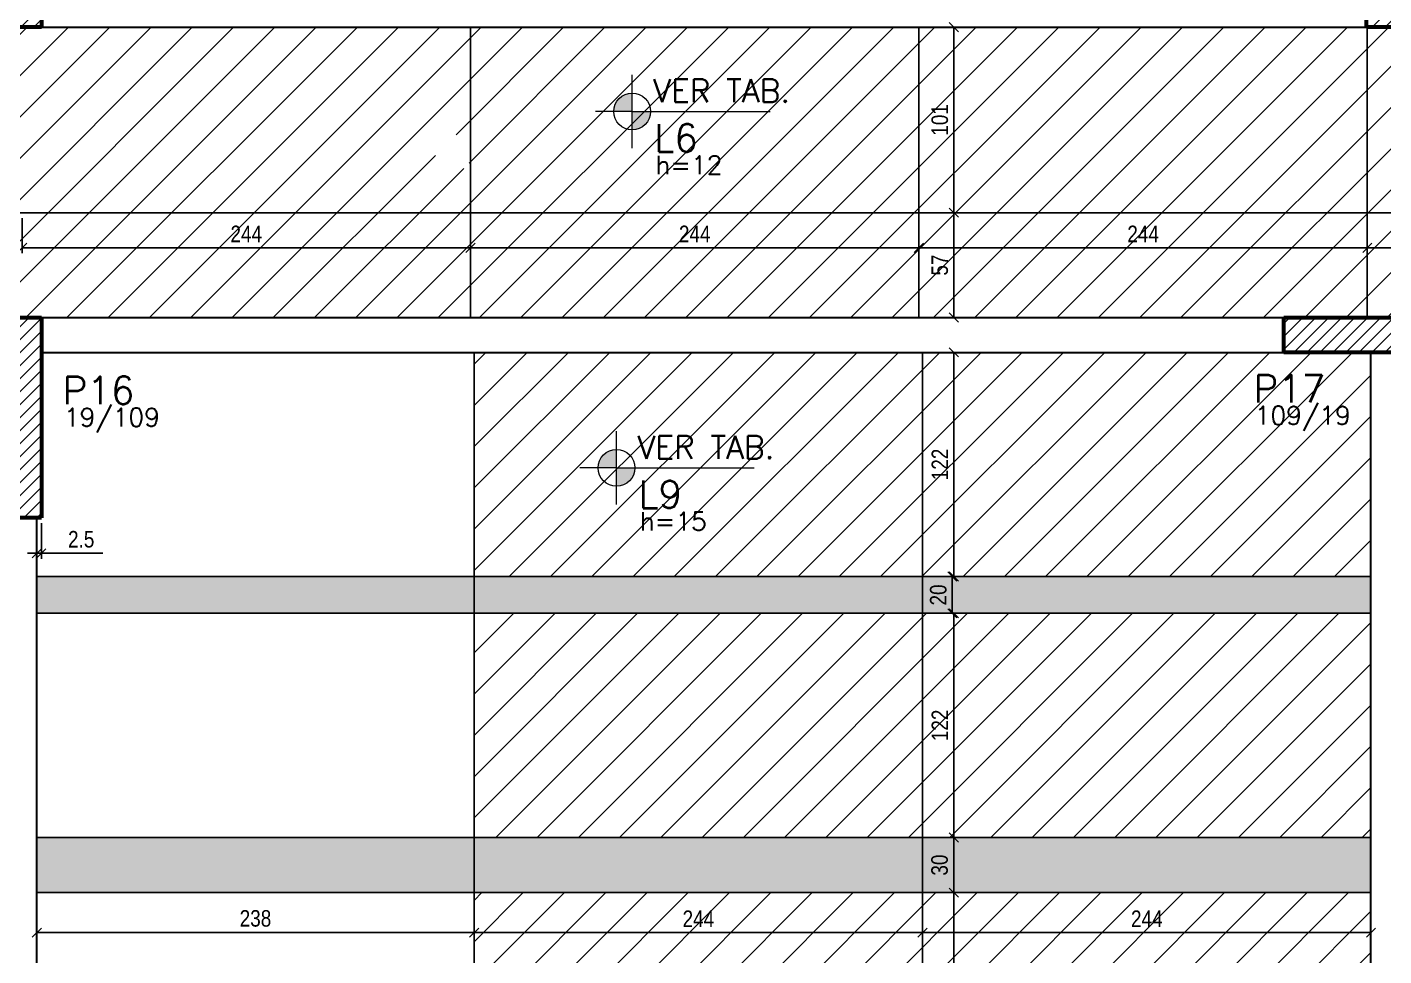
# Model space of a CAD drawing. Extents: x 8513 to 14085, y 7177 to 11211.
# Drawn here: x 10785 to 11524, y 8832 to 9337 of the extents above; entities that cross this region are included whole.
import ezdxf

# ---------------------------------------------------------------- set-up
doc = ezdxf.new("R2010")
doc.units = 0
doc.layers.add('COTA', color=241, linetype='Continuous')
doc.layers.add('Painéis', color=200, linetype='Continuous')
for name, color, linetype, lineweight in [('EST-LAJE-TEXT', 7, 'Continuous', 9), ('EST-PILAR', 7, 'Continuous', 9), ('EST-PILAR-CUT', 7, 'Continuous', 60), ('EST-PILAR-TEXT', 7, 'Continuous', 9), ('EST-VIGA', 7, 'Continuous', 30), ('Hachura', 253, 'Continuous', 9), ('REAPROVEITAMENTO', 7, 'Continuous', 9)]:
    doc.layers.add(name, color=color, linetype=linetype, lineweight=lineweight)
doc.styles.add('COTA TECNICA-50', font='techl___.ttf', dxfattribs={"height": 9})
doc.styles.add('RomanS_IV50', font='romans_IV50.ttf', dxfattribs={"height": 11.25})
doc.styles.add('RomanS_IV50_B', font='', dxfattribs={"height": 18.75})
doc.styles.add('RomanS_IV50_B_1', font='', dxfattribs={"height": 22.5})
doc.styles.get('RomanS_IV50_B').set_extended_font_data('RomanS_IV50', bold=True)
doc.styles.get('RomanS_IV50_B_1').set_extended_font_data('RomanS_IV50', bold=True)
doc.dimstyles.new('PAINEL', dxfattribs={"dimtxt": 9, "dimasz": 5, "dimexe": 3, "dimexo": 3, "dimgap": 3, "dimtad": 1, "dimdec": 1, "dimzin": 12, "dimdsep": 46, "dimtxsty": 'COTA TECNICA-50', "dimblk": 'OBLIQUE', "dimcen": 0, "dimclrd": 4, "dimclre": 4, "dimclrt": 1, "dimadec": 1, "dimazin": 3, "dimtfac": 1, "dimtdec": 1, "dimtmove": 0, "dimatfit": 3, "dimldrblk": 'OBLIQUE', "dimfxl": 1, "dimtolj": 1, "dimtzin": 12, "dimarcsym": 0})
pattern_1 = [(45, (10031.514, 9258.8226), (-3.535534, 3.535534), [])]
pattern_2 = [(45, (-110.975, -32.35), (-11.22532, 11.22532), [])]

# ---------------------------------------------------------------- blocks, each defined once
blk = doc.blocks.new('FA_Floor_TAG_SURVEY_R01 - NIV_TXT3__TIT_H_TXT1__TXT2-2303195-TIPO _3º E 4ºPAV__')
at = {"layer": 'EST-LAJE-TEXT'}
h = blk.add_hatch(color=256, dxfattribs=at)
edge = h.paths.add_edge_path(flags=0)
edge.add_line((-0.28, 0.405), (-0.48, 0.405))
edge.add_arc((-0.28, 0.405), 0.2, 90, 180, ccw=False)
edge.add_line((-0.28, 0.605), (-0.28, 0.405))
h = blk.add_hatch(color=256, dxfattribs=at)
edge = h.paths.add_edge_path(flags=0)
edge.add_line((-0.28, 0.405), (-0.08, 0.405))
edge.add_arc((-0.28, 0.405), 0.2, -90, 0, ccw=False)
edge.add_line((-0.28, 0.205), (-0.28, 0.405))
for p, q in [((-0.28, 0.005), (-0.28, 0.805)), ((-0.28, 0.405), (-0.68, 0.405)), ((-0.28, 0.405), (1.22, 0.405))]:
    blk.add_line(p, q, dxfattribs=at)
blk.add_circle((-0.28, 0.405), 0.2, dxfattribs=at)
blk = doc.blocks.new('_Oblique')
at = {"color": 0, "linetype": 'ByBlock', "lineweight": -2}
blk.add_line((-0.5, -0.5), (0.5, 0.5), dxfattribs=at)
blk = doc.blocks.new('*D329')
at = {"layer": 'COTA', "color": 4, "lineweight": -2, "transparency": 16777216}
for p, q in [((10782.51, 9233.32), (10782.51, 9214.23)), ((11026.51, 9233.32), (11026.51, 9214.23)), ((10782.51, 9217.23), (11026.51, 9217.23))]:
    blk.add_line(p, q, dxfattribs=at)
at = {"layer": 'Defpoints', "color": 0, "transparency": 16777216}
for p in [(10782.51, 9236.32), (11026.51, 9236.32), (11026.51, 9217.23)]:
    blk.add_point(p, dxfattribs=at)
at = {"layer": 'COTA', "color": 4, "lineweight": -2, "transparency": 16777216, "xscale": 5, "yscale": 5, "zscale": 5, "rotation": 180}
blk.add_blockref('_Oblique', (10782.51, 9217.23), dxfattribs=at)
at = {"layer": 'COTA', "color": 4, "lineweight": -2, "transparency": 16777216, "xscale": 5, "yscale": 5, "zscale": 5}
blk.add_blockref('_Oblique', (11026.51, 9217.23), dxfattribs=at)
at = {"layer": 'COTA', "color": 1, "transparency": 16777216, "insert": (10904.51, 9224.8), "char_height": 9, "attachment_point": 5, "style": 'COTA TECNICA-50'}
blk.add_mtext('\\A1;244', dxfattribs=at)
blk = doc.blocks.new('*D330')
at = {"layer": 'COTA', "color": 4, "lineweight": -2, "transparency": 16777216}
for p, q in [((11026.51, 9233.32), (11026.51, 9214.23)), ((11270.51, 9233.32), (11270.51, 9214.23)), ((11026.51, 9217.23), (11270.51, 9217.23))]:
    blk.add_line(p, q, dxfattribs=at)
at = {"layer": 'Defpoints', "color": 0, "transparency": 16777216}
for p in [(11026.51, 9236.32), (11270.51, 9236.32), (11270.51, 9217.23)]:
    blk.add_point(p, dxfattribs=at)
at = {"layer": 'COTA', "color": 4, "lineweight": -2, "transparency": 16777216, "xscale": 5, "yscale": 5, "zscale": 5, "rotation": 180}
blk.add_blockref('_Oblique', (11026.51, 9217.23), dxfattribs=at)
at = {"layer": 'COTA', "color": 4, "lineweight": -2, "transparency": 16777216, "xscale": 5, "yscale": 5, "zscale": 5}
blk.add_blockref('_Oblique', (11270.51, 9217.23), dxfattribs=at)
at = {"layer": 'COTA', "color": 1, "transparency": 16777216, "insert": (11148.51, 9224.8), "char_height": 9, "attachment_point": 5, "style": 'COTA TECNICA-50'}
blk.add_mtext('\\A1;244', dxfattribs=at)
blk = doc.blocks.new('*D331')
at = {"layer": 'COTA', "color": 4, "lineweight": -2, "transparency": 16777216}
for p, q in [((11270.51, 9233.32), (11270.51, 9214.23)), ((11514.51, 9233.32), (11514.51, 9214.23)), ((11270.51, 9217.23), (11514.51, 9217.23))]:
    blk.add_line(p, q, dxfattribs=at)
at = {"layer": 'Defpoints', "color": 0, "transparency": 16777216}
for p in [(11270.51, 9236.32), (11514.51, 9236.32), (11514.51, 9217.23)]:
    blk.add_point(p, dxfattribs=at)
at = {"layer": 'COTA', "color": 4, "lineweight": -2, "transparency": 16777216, "xscale": 5, "yscale": 5, "zscale": 5, "rotation": 180}
blk.add_blockref('_Oblique', (11270.51, 9217.23), dxfattribs=at)
at = {"layer": 'COTA', "color": 4, "lineweight": -2, "transparency": 16777216, "xscale": 5, "yscale": 5, "zscale": 5}
blk.add_blockref('_Oblique', (11514.51, 9217.23), dxfattribs=at)
at = {"layer": 'COTA', "color": 1, "transparency": 16777216, "insert": (11392.51, 9224.8), "char_height": 9, "attachment_point": 5, "style": 'COTA TECNICA-50'}
blk.add_mtext('\\A1;244', dxfattribs=at)
blk = doc.blocks.new('*D332')
at = {"layer": 'COTA', "color": 4, "lineweight": -2, "transparency": 16777216}
for p, q in [((11514.51, 9233.32), (11514.51, 9214.23)), ((11758.51, 9233.32), (11758.51, 9214.23)), ((11514.51, 9217.23), (11758.51, 9217.23))]:
    blk.add_line(p, q, dxfattribs=at)
at = {"layer": 'Defpoints', "color": 0, "transparency": 16777216}
for p in [(11514.51, 9236.32), (11758.51, 9236.32), (11758.51, 9217.23)]:
    blk.add_point(p, dxfattribs=at)
at = {"layer": 'COTA', "color": 4, "lineweight": -2, "transparency": 16777216, "xscale": 5, "yscale": 5, "zscale": 5, "rotation": 180}
blk.add_blockref('_Oblique', (11514.51, 9217.23), dxfattribs=at)
at = {"layer": 'COTA', "color": 4, "lineweight": -2, "transparency": 16777216, "xscale": 5, "yscale": 5, "zscale": 5}
blk.add_blockref('_Oblique', (11758.51, 9217.23), dxfattribs=at)
at = {"layer": 'COTA', "color": 1, "transparency": 16777216, "insert": (11636.51, 9224.8), "char_height": 9, "attachment_point": 5, "style": 'COTA TECNICA-50'}
blk.add_mtext('\\A1;244', dxfattribs=at)
blk = doc.blocks.new('*D336')
at = {"layer": 'COTA', "color": 4, "lineweight": -2, "transparency": 16777216}
for p, q in [((10790.51, 9067.32), (10790.51, 9047.97)), ((10793.01, 9067.32), (10793.01, 9047.97)), ((10790.51, 9050.97), (10785.51, 9050.97)), ((10790.51, 9050.97), (10793.01, 9050.97)), ((10793.01, 9050.97), (10826.37, 9050.97))]:
    blk.add_line(p, q, dxfattribs=at)
at = {"layer": 'Defpoints', "color": 0, "transparency": 16777216}
for p in [(10790.51, 9070.32), (10793.01, 9070.32), (10793.01, 9050.97)]:
    blk.add_point(p, dxfattribs=at)
at = {"layer": 'COTA', "color": 4, "lineweight": -2, "transparency": 16777216, "xscale": 5, "yscale": 5, "zscale": 5}
blk.add_blockref('_Oblique', (10790.51, 9050.97), dxfattribs=at)
at = {"layer": 'COTA', "color": 4, "lineweight": -2, "transparency": 16777216, "xscale": 5, "yscale": 5, "zscale": 5, "rotation": 180}
blk.add_blockref('_Oblique', (10793.01, 9050.97), dxfattribs=at)
at = {"layer": 'COTA', "color": 1, "transparency": 16777216, "insert": (10814.69, 9058.57), "char_height": 9, "attachment_point": 5, "style": 'COTA TECNICA-50'}
blk.add_mtext('\\A1;2.5', dxfattribs=at)
blk = doc.blocks.new('*D361')
at = {"layer": 'COTA', "color": 4, "lineweight": -2, "transparency": 16777216}
for p, q in [((11275.51, 9160.32), (11292.48, 9160.32)), ((11289.48, 9160.32), (11289.48, 9038.32)), ((11275.51, 9038.32), (11292.48, 9038.32))]:
    blk.add_line(p, q, dxfattribs=at)
at = {"layer": 'Defpoints', "color": 0, "transparency": 16777216}
for p in [(11272.51, 9160.32), (11272.51, 9038.32), (11289.48, 9038.32)]:
    blk.add_point(p, dxfattribs=at)
at = {"layer": 'COTA', "color": 4, "lineweight": -2, "transparency": 16777216, "xscale": 5, "yscale": 5, "zscale": 5}
for p, rotation in [((11289.48, 9160.32), 90), ((11289.48, 9038.32), 270)]:
    blk.add_blockref('_Oblique', p, dxfattribs=dict(at, rotation=rotation))
at = {"layer": 'COTA', "color": 1, "transparency": 16777216, "insert": (11281.93, 9099.32), "char_height": 9, "attachment_point": 5, "rotation": 90, "style": 'COTA TECNICA-50'}
blk.add_mtext('\\A1;122', dxfattribs=at)
blk = doc.blocks.new('*D362')
at = {"layer": 'COTA', "color": 4, "lineweight": -2, "transparency": 16777216}
for p, q in [((11275.51, 9018.32), (11292.48, 9018.32)), ((11289.48, 9018.32), (11289.48, 8896.32)), ((11275.51, 8896.32), (11292.48, 8896.32))]:
    blk.add_line(p, q, dxfattribs=at)
at = {"layer": 'Defpoints', "color": 0, "transparency": 16777216}
for p in [(11272.51, 9018.32), (11272.51, 8896.32), (11289.48, 8896.32)]:
    blk.add_point(p, dxfattribs=at)
at = {"layer": 'COTA', "color": 4, "lineweight": -2, "transparency": 16777216, "xscale": 5, "yscale": 5, "zscale": 5}
for p, rotation in [((11289.48, 9018.32), 90), ((11289.48, 8896.32), 270)]:
    blk.add_blockref('_Oblique', p, dxfattribs=dict(at, rotation=rotation))
at = {"layer": 'COTA', "color": 1, "transparency": 16777216, "insert": (11281.93, 8957.32), "char_height": 9, "attachment_point": 5, "rotation": 90, "style": 'COTA TECNICA-50'}
blk.add_mtext('\\A1;122', dxfattribs=at)
blk = doc.blocks.new('*D363')
at = {"layer": 'COTA', "color": 4, "lineweight": -2, "transparency": 16777216}
for p, q in [((11275.51, 8896.32), (11292.48, 8896.32)), ((11289.48, 8896.32), (11289.48, 8866.32)), ((11275.51, 8866.32), (11292.48, 8866.32))]:
    blk.add_line(p, q, dxfattribs=at)
at = {"layer": 'Defpoints', "color": 0, "transparency": 16777216}
for p in [(11272.51, 8896.32), (11272.51, 8866.32), (11289.48, 8866.32)]:
    blk.add_point(p, dxfattribs=at)
at = {"layer": 'COTA', "color": 4, "lineweight": -2, "transparency": 16777216, "xscale": 5, "yscale": 5, "zscale": 5}
for p, rotation in [((11289.48, 8896.32), 90), ((11289.48, 8866.32), 270)]:
    blk.add_blockref('_Oblique', p, dxfattribs=dict(at, rotation=rotation))
at = {"layer": 'COTA', "color": 1, "transparency": 16777216, "insert": (11281.79, 8881.32), "char_height": 9, "attachment_point": 5, "rotation": 90, "style": 'COTA TECNICA-50'}
blk.add_mtext('\\A1;30', dxfattribs=at)
blk = doc.blocks.new('*D364')
at = {"layer": 'COTA', "color": 4, "lineweight": -2, "transparency": 16777216}
for p, q in [((11275.51, 8866.32), (11292.48, 8866.32)), ((11289.48, 8866.32), (11289.48, 8744.32)), ((11277.48, 8744.32), (11292.48, 8744.32))]:
    blk.add_line(p, q, dxfattribs=at)
at = {"layer": 'Defpoints', "color": 0, "transparency": 16777216}
for p in [(11272.51, 8866.32), (11274.48, 8744.32), (11289.48, 8744.32)]:
    blk.add_point(p, dxfattribs=at)
at = {"layer": 'COTA', "color": 4, "lineweight": -2, "transparency": 16777216, "xscale": 5, "yscale": 5, "zscale": 5}
for p, rotation in [((11289.48, 8866.32), 90), ((11289.48, 8744.32), 270)]:
    blk.add_blockref('_Oblique', p, dxfattribs=dict(at, rotation=rotation))
at = {"layer": 'COTA', "color": 1, "transparency": 16777216, "insert": (11281.93, 8805.32), "char_height": 9, "attachment_point": 5, "rotation": 90, "style": 'COTA TECNICA-50'}
blk.add_mtext('\\A1;122', dxfattribs=at)
blk = doc.blocks.new('*D365')
at = {"layer": 'COTA', "color": 4, "lineweight": -2, "transparency": 16777216}
for p, q in [((11275.51, 9160.32), (11292.48, 9160.32)), ((11289.48, 9160.32), (11289.48, 9038.32)), ((11275.51, 9038.32), (11292.48, 9038.32))]:
    blk.add_line(p, q, dxfattribs=at)
at = {"layer": 'Defpoints', "color": 0, "transparency": 16777216}
for p in [(11272.51, 9160.32), (11272.51, 9038.32), (11289.48, 9038.32)]:
    blk.add_point(p, dxfattribs=at)
at = {"layer": 'COTA', "color": 4, "lineweight": -2, "transparency": 16777216, "xscale": 5, "yscale": 5, "zscale": 5}
for p, rotation in [((11289.48, 9160.32), 90), ((11289.48, 9038.32), 270)]:
    blk.add_blockref('_Oblique', p, dxfattribs=dict(at, rotation=rotation))
at = {"layer": 'COTA', "color": 1, "transparency": 16777216, "insert": (11281.93, 9099.32), "char_height": 9, "attachment_point": 5, "rotation": 90, "style": 'COTA TECNICA-50'}
blk.add_mtext('\\A1;122', dxfattribs=at)
blk = doc.blocks.new('*D366')
at = {"layer": 'COTA', "color": 4, "lineweight": -2, "transparency": 16777216}
for p, q in [((11283.2, 9038.32), (11291.67, 9038.32)), ((11288.67, 9038.32), (11288.67, 9018.32)), ((11275.51, 9018.32), (11291.67, 9018.32))]:
    blk.add_line(p, q, dxfattribs=at)
at = {"layer": 'Defpoints', "color": 0, "transparency": 16777216}
for p in [(11280.2, 9038.32), (11272.51, 9018.32), (11288.67, 9018.32)]:
    blk.add_point(p, dxfattribs=at)
at = {"layer": 'COTA', "color": 4, "lineweight": -2, "transparency": 16777216, "xscale": 5, "yscale": 5, "zscale": 5}
for p, rotation in [((11288.67, 9038.32), 90), ((11288.67, 9018.32), 270)]:
    blk.add_blockref('_Oblique', p, dxfattribs=dict(at, rotation=rotation))
at = {"layer": 'COTA', "color": 1, "transparency": 16777216, "insert": (11281.08, 9028.32), "char_height": 9, "attachment_point": 5, "rotation": 90, "style": 'COTA TECNICA-50'}
blk.add_mtext('\\A1;20', dxfattribs=at)
blk = doc.blocks.new('*D367')
at = {"layer": 'COTA', "color": 4, "lineweight": -2, "transparency": 16777216}
for p, q in [((11275.51, 9018.32), (11292.48, 9018.32)), ((11289.48, 9018.32), (11289.48, 8896.32)), ((11275.51, 8896.32), (11292.48, 8896.32))]:
    blk.add_line(p, q, dxfattribs=at)
at = {"layer": 'Defpoints', "color": 0, "transparency": 16777216}
for p in [(11272.51, 9018.32), (11272.51, 8896.32), (11289.48, 8896.32)]:
    blk.add_point(p, dxfattribs=at)
at = {"layer": 'COTA', "color": 4, "lineweight": -2, "transparency": 16777216, "xscale": 5, "yscale": 5, "zscale": 5}
for p, rotation in [((11289.48, 9018.32), 90), ((11289.48, 8896.32), 270)]:
    blk.add_blockref('_Oblique', p, dxfattribs=dict(at, rotation=rotation))
at = {"layer": 'COTA', "color": 1, "transparency": 16777216, "insert": (11281.93, 8957.32), "char_height": 9, "attachment_point": 5, "rotation": 90, "style": 'COTA TECNICA-50'}
blk.add_mtext('\\A1;122', dxfattribs=at)
blk = doc.blocks.new('*D368')
at = {"layer": 'COTA', "color": 4, "lineweight": -2, "transparency": 16777216}
for p, q in [((11275.51, 8896.32), (11292.48, 8896.32)), ((11289.48, 8896.32), (11289.48, 8866.32)), ((11275.51, 8866.32), (11292.48, 8866.32))]:
    blk.add_line(p, q, dxfattribs=at)
at = {"layer": 'Defpoints', "color": 0, "transparency": 16777216}
for p in [(11272.51, 8896.32), (11272.51, 8866.32), (11289.48, 8866.32)]:
    blk.add_point(p, dxfattribs=at)
at = {"layer": 'COTA', "color": 4, "lineweight": -2, "transparency": 16777216, "xscale": 5, "yscale": 5, "zscale": 5}
for p, rotation in [((11289.48, 8896.32), 90), ((11289.48, 8866.32), 270)]:
    blk.add_blockref('_Oblique', p, dxfattribs=dict(at, rotation=rotation))
at = {"layer": 'COTA', "color": 1, "transparency": 16777216, "insert": (11281.79, 8881.32), "char_height": 9, "attachment_point": 5, "rotation": 90, "style": 'COTA TECNICA-50'}
blk.add_mtext('\\A1;30', dxfattribs=at)
blk = doc.blocks.new('*D369')
at = {"layer": 'COTA', "color": 4, "lineweight": -2, "transparency": 16777216}
for p, q in [((10790.51, 8863.32), (10790.51, 8841.55)), ((11028.51, 8863.32), (11028.51, 8841.55)), ((10790.51, 8844.55), (11028.51, 8844.55))]:
    blk.add_line(p, q, dxfattribs=at)
at = {"layer": 'Defpoints', "color": 0, "transparency": 16777216}
for p in [(10790.51, 8866.32), (11028.51, 8866.32), (11028.51, 8844.55)]:
    blk.add_point(p, dxfattribs=at)
at = {"layer": 'COTA', "color": 4, "lineweight": -2, "transparency": 16777216, "xscale": 5, "yscale": 5, "zscale": 5, "rotation": 180}
blk.add_blockref('_Oblique', (10790.51, 8844.55), dxfattribs=at)
at = {"layer": 'COTA', "color": 4, "lineweight": -2, "transparency": 16777216, "xscale": 5, "yscale": 5, "zscale": 5}
blk.add_blockref('_Oblique', (11028.51, 8844.55), dxfattribs=at)
at = {"layer": 'COTA', "color": 1, "transparency": 16777216, "insert": (10909.51, 8852.26), "char_height": 9, "attachment_point": 5, "style": 'COTA TECNICA-50'}
blk.add_mtext('\\A1;238', dxfattribs=at)
blk = doc.blocks.new('*D370')
at = {"layer": 'COTA', "color": 4, "lineweight": -2, "transparency": 16777216}
for p, q in [((11028.51, 8863.32), (11028.51, 8841.55)), ((11272.51, 8863.32), (11272.51, 8841.55)), ((11028.51, 8844.55), (11272.51, 8844.55))]:
    blk.add_line(p, q, dxfattribs=at)
at = {"layer": 'Defpoints', "color": 0, "transparency": 16777216}
for p in [(11028.51, 8866.32), (11272.51, 8866.32), (11272.51, 8844.55)]:
    blk.add_point(p, dxfattribs=at)
at = {"layer": 'COTA', "color": 4, "lineweight": -2, "transparency": 16777216, "xscale": 5, "yscale": 5, "zscale": 5, "rotation": 180}
blk.add_blockref('_Oblique', (11028.51, 8844.55), dxfattribs=at)
at = {"layer": 'COTA', "color": 4, "lineweight": -2, "transparency": 16777216, "xscale": 5, "yscale": 5, "zscale": 5}
blk.add_blockref('_Oblique', (11272.51, 8844.55), dxfattribs=at)
at = {"layer": 'COTA', "color": 1, "transparency": 16777216, "insert": (11150.51, 8852.11), "char_height": 9, "attachment_point": 5, "style": 'COTA TECNICA-50'}
blk.add_mtext('\\A1;244', dxfattribs=at)
blk = doc.blocks.new('*D371')
at = {"layer": 'COTA', "color": 4, "lineweight": -2, "transparency": 16777216}
for p, q in [((11272.51, 8863.32), (11272.51, 8841.55)), ((11516.51, 8863.32), (11516.51, 8841.55)), ((11272.51, 8844.55), (11516.51, 8844.55))]:
    blk.add_line(p, q, dxfattribs=at)
at = {"layer": 'Defpoints', "color": 0, "transparency": 16777216}
for p in [(11272.51, 8866.32), (11516.51, 8866.32), (11516.51, 8844.55)]:
    blk.add_point(p, dxfattribs=at)
at = {"layer": 'COTA', "color": 4, "lineweight": -2, "transparency": 16777216, "xscale": 5, "yscale": 5, "zscale": 5, "rotation": 180}
blk.add_blockref('_Oblique', (11272.51, 8844.55), dxfattribs=at)
at = {"layer": 'COTA', "color": 4, "lineweight": -2, "transparency": 16777216, "xscale": 5, "yscale": 5, "zscale": 5}
blk.add_blockref('_Oblique', (11516.51, 8844.55), dxfattribs=at)
at = {"layer": 'COTA', "color": 1, "transparency": 16777216, "insert": (11394.51, 8852.11), "char_height": 9, "attachment_point": 5, "style": 'COTA TECNICA-50'}
blk.add_mtext('\\A1;244', dxfattribs=at)
blk = doc.blocks.new('*D502')
at = {"layer": 'COTA', "color": 4, "lineweight": -2, "transparency": 16777216}
for p, q in [((11273.51, 9236.32), (11292.48, 9236.32)), ((11289.48, 9179.32), (11289.48, 9236.32)), ((11273.51, 9179.32), (11292.48, 9179.32))]:
    blk.add_line(p, q, dxfattribs=at)
at = {"layer": 'Defpoints', "color": 0, "transparency": 16777216}
for p in [(11270.51, 9236.32), (11289.48, 9236.32), (11270.51, 9179.32)]:
    blk.add_point(p, dxfattribs=at)
at = {"layer": 'COTA', "color": 4, "lineweight": -2, "transparency": 16777216, "xscale": 5, "yscale": 5, "zscale": 5}
for p, rotation in [((11289.48, 9236.32), 90), ((11289.48, 9179.32), 270)]:
    blk.add_blockref('_Oblique', p, dxfattribs=dict(at, rotation=rotation))
at = {"layer": 'COTA', "color": 1, "transparency": 16777216, "insert": (11281.88, 9207.82), "char_height": 9, "attachment_point": 5, "rotation": 90, "style": 'COTA TECNICA-50'}
blk.add_mtext('\\A1;57', dxfattribs=at)
blk = doc.blocks.new('*D503')
at = {"layer": 'COTA', "color": 4, "lineweight": -2, "transparency": 16777216}
for p, q in [((11273.51, 9337.32), (11292.48, 9337.32)), ((11289.48, 9236.32), (11289.48, 9337.32)), ((11273.51, 9236.32), (11292.48, 9236.32))]:
    blk.add_line(p, q, dxfattribs=at)
at = {"layer": 'Defpoints', "color": 0, "transparency": 16777216}
for p in [(11270.51, 9337.32), (11289.48, 9337.32), (11270.51, 9236.32)]:
    blk.add_point(p, dxfattribs=at)
at = {"layer": 'COTA', "color": 4, "lineweight": -2, "transparency": 16777216, "xscale": 5, "yscale": 5, "zscale": 5}
for p, rotation in [((11289.48, 9337.32), 90), ((11289.48, 9236.32), 270)]:
    blk.add_blockref('_Oblique', p, dxfattribs=dict(at, rotation=rotation))
at = {"layer": 'COTA', "color": 1, "transparency": 16777216, "insert": (11281.89, 9286.82), "char_height": 9, "attachment_point": 5, "rotation": 90, "style": 'COTA TECNICA-50'}
blk.add_mtext('\\A1;101', dxfattribs=at)

msp = doc.modelspace()

# ---------------------------------------------------------------- hatches: boundary and pattern name
at = {"layer": 'EST-PILAR'}
h = msp.add_hatch(dxfattribs=at)
h.set_pattern_fill('FP_1', color=5, style=0, pattern_type=2)
h.set_pattern_definition(pattern_1)
h.paths.add_polyline_path([(10793.01, 9337.32), (10793.01, 9456.32), (10774.01, 9456.32), (10774.01, 9337.32)], flags=0)
h = msp.add_hatch(dxfattribs=at)
h.set_pattern_fill('FP_1', color=5, style=0, pattern_type=2)
h.set_pattern_definition(pattern_1)
h.paths.add_polyline_path([(11514.01, 9337.32), (11533.01, 9337.32), (11533.01, 9456.32), (11514.01, 9456.32)], flags=0)
h = msp.add_hatch(dxfattribs=at)
h.set_pattern_fill('FP_1', color=5, style=0, pattern_type=2)
h.set_pattern_definition(pattern_1)
h.paths.add_polyline_path([(10793.01, 9070.32), (10793.01, 9179.32), (10774.01, 9179.32), (10774.01, 9070.32)], flags=0)
h = msp.add_hatch(dxfattribs=at)
h.set_pattern_fill('FP_1', color=5, style=0, pattern_type=2)
h.set_pattern_definition(pattern_1)
h.paths.add_polyline_path([(11578.01, 9160.32), (11578.01, 9179.32), (11469.01, 9179.32), (11469.01, 9160.32)], flags=0)
at = {"layer": 'Hachura'}
h = msp.add_hatch(color=256, dxfattribs=at)
h.dxf.hatch_style = 1
h.paths.add_polyline_path([(11037.01, 8683.82), (11037.01, 8653.82), (10793.01, 8653.82), (10793.01, 8683.82)])
h.paths.add_polyline_path([(11281.01, 8683.82), (11281.01, 8653.82), (11037.01, 8653.82), (11037.01, 8683.82)])
h.paths.add_polyline_path([(11281.01, 8653.82), (11281.01, 8683.82), (11516.51, 8683.82), (11516.51, 8653.82)])
h.paths.add_polyline_path([(11281.01, 8866.32), (11281.01, 8896.32), (11516.51, 8896.32), (11516.51, 8866.32)])
h.paths.add_polyline_path([(11037.01, 8866.32), (11037.01, 8896.32), (11281.01, 8896.32), (11281.01, 8866.32)])
h.paths.add_polyline_path([(11037.01, 8896.32), (11037.01, 8866.32), (10790.51, 8866.32), (10790.51, 8896.32)])
h.paths.add_polyline_path([(11037.01, 9038.32), (11037.01, 9018.32), (10790.51, 9018.32), (10790.51, 9038.32)])
h.paths.add_polyline_path([(11281.01, 9038.32), (11281.01, 9018.32), (11037.01, 9018.32), (11037.01, 9038.32)])
h.paths.add_polyline_path([(11516.51, 9038.32), (11516.51, 9018.32), (11281.01, 9018.32), (11281.01, 9038.32)])
at = {"layer": 'REAPROVEITAMENTO'}
h = msp.add_hatch(dxfattribs=at)
h.set_pattern_fill('ANSI31', color=251, scale=5, style=0)
h.set_pattern_definition(pattern_2)
h.paths.add_polyline_path([(10050.51, 9337.32), (10050.51, 9236.32), (10294.51, 9236.32), (10294.51, 9337.32)])
h.paths.add_polyline_path([(10538.51, 9236.32), (10538.51, 9337.32), (10294.51, 9337.32), (10294.51, 9236.32)])
h.paths.add_polyline_path([(10782.51, 9236.32), (10782.51, 9337.32), (10774.01, 9337.32), (10538.51, 9337.32), (10538.51, 9236.32)])
h.paths.add_polyline_path([(11026.51, 9236.32), (11026.51, 9264.87, -0.813689), (11007.34, 9268.85, -0.813689), (11026.51, 9272.83), (11026.51, 9337.32), (10793.01, 9337.32), (10782.51, 9337.32), (10782.51, 9236.32)])
h.paths.add_polyline_path([(11026.51, 9337.32), (11026.51, 9272.83, -0.207641), (11026.51, 9264.87), (11026.51, 9236.32), (11270.51, 9236.32), (11270.51, 9337.32)])
h.paths.add_polyline_path([(11270.51, 9337.32), (11270.51, 9236.32), (11514.51, 9236.32), (11514.51, 9337.32), (11514.01, 9337.32)])
h.paths.add_polyline_path([(11758.51, 9236.32), (11758.51, 9337.32), (11533.01, 9337.32), (11514.51, 9337.32), (11514.51, 9236.32)])
h.paths.add_polyline_path([(12002.51, 9236.32), (12002.51, 9337.32), (11758.51, 9337.32), (11758.51, 9236.32)])
h.paths.add_polyline_path([(12002.51, 9337.32), (12002.51, 9236.32), (12246.51, 9236.32), (12246.51, 9337.32)])
h.paths.add_polyline_path([(12246.51, 9337.32), (12246.51, 9236.32), (12454.01, 9236.32), (12454.01, 9337.32)])
h.paths.add_polyline_path([(11758.51, 9236.32), (11758.51, 9179.32), (12002.51, 9179.32), (12002.51, 9236.32)])
h.paths.add_polyline_path([(11514.51, 9236.32), (11514.51, 9179.32), (11578.01, 9179.32), (11758.51, 9179.32), (11758.51, 9236.32)])
h.paths.add_polyline_path([(11469.01, 9179.32), (11514.51, 9179.32), (11514.51, 9236.32), (11270.51, 9236.32), (11270.51, 9179.32)])
h.paths.add_polyline_path([(11270.51, 9179.32), (11270.51, 9236.32), (11026.51, 9236.32), (11026.51, 9179.32)])
h.paths.add_polyline_path([(11026.51, 9179.32), (11026.51, 9236.32), (10782.51, 9236.32), (10782.51, 9179.32), (10793.01, 9179.32)])
h.paths.add_polyline_path([(10538.51, 9236.32), (10538.51, 9179.32), (10774.01, 9179.32), (10782.51, 9179.32), (10782.51, 9236.32)])
h.paths.add_polyline_path([(10294.51, 9236.32), (10294.51, 9179.32), (10538.51, 9179.32), (10538.51, 9236.32)])
h.paths.add_polyline_path([(10294.51, 9179.32), (10294.51, 9236.32), (10050.51, 9236.32), (10050.51, 9179.32)])
h = msp.add_hatch(dxfattribs=at)
h.set_pattern_fill('ANSI31', color=251, scale=5, style=0)
h.set_pattern_definition(pattern_2)
h.paths.add_polyline_path([(11272.51, 9038.32), (11272.51, 9160.32), (11028.51, 9160.32), (11028.51, 9038.32)])
h.paths.add_polyline_path([(11516.51, 9038.32), (11516.51, 9160.32), (11469.01, 9160.32), (11272.51, 9160.32), (11272.51, 9038.32)])
h.paths.add_polyline_path([(11272.51, 9018.32), (11272.51, 8896.32), (11516.51, 8896.32), (11516.51, 9018.32)])
h.paths.add_polyline_path([(11028.51, 9018.32), (11028.51, 8896.32), (11272.51, 8896.32), (11272.51, 9018.32)])
h.paths.add_polyline_path([(11272.51, 8744.32), (11272.51, 8866.32), (11028.51, 8866.32), (11028.51, 8744.32)])
h.paths.add_polyline_path([(11516.51, 8744.32), (11516.51, 8866.32), (11272.51, 8866.32), (11272.51, 8744.32)])
h.paths.add_polyline_path([(11272.51, 8744.32), (11272.51, 8683.82), (11516.51, 8683.82), (11516.51, 8744.32)])
h.paths.add_polyline_path([(11272.51, 8683.82), (11272.51, 8744.32), (11028.51, 8744.32), (11028.51, 8683.82)])
h.paths.add_polyline_path([(11028.51, 8653.82), (11028.51, 8531.82), (11272.51, 8531.82), (11272.51, 8653.82)])
h.paths.add_polyline_path([(11272.51, 8653.82), (11272.51, 8531.82), (11499.01, 8531.82), (11516.51, 8531.82), (11516.51, 8653.82)])

# ---------------------------------------------------------------- linework, layer by layer
at = {"layer": 'EST-PILAR-CUT', "color": 5}
for p, q in [((10793.01, 9456.32), (10793.01, 9337.32)), ((11514.01, 9337.32), (11514.01, 9456.32)), ((10793.01, 9337.32), (10774.01, 9337.32)), ((11533.01, 9337.32), (11514.01, 9337.32)), ((10774.01, 9179.32), (10793.01, 9179.32)), ((10793.01, 9179.32), (10793.01, 9070.32)), ((11469.01, 9160.32), (11469.01, 9179.32)), ((11469.01, 9179.32), (11578.01, 9179.32)), ((11578.01, 9160.32), (11469.01, 9160.32)), ((10793.01, 9070.32), (10774.01, 9070.32))]:
    msp.add_line(p, q, dxfattribs=at)
at = {"layer": 'EST-VIGA', "color": 3}
for p, q in [((10793.01, 9337.32), (11514.01, 9337.32)), ((10793.01, 9179.32), (11469.01, 9179.32)), ((10793.01, 9160.32), (11469.01, 9160.32)), ((11516.51, 8531.82), (11516.51, 9160.32)), ((10790.51, 8531.82), (10790.51, 9070.32))]:
    msp.add_line(p, q, dxfattribs=at)
at = {"layer": 'Painéis', "ltscale": 70}
for p, q in [((11026.51, 9337.32), (11026.51, 9179.32)), ((11270.51, 9337.32), (11270.51, 9179.32)), ((11514.51, 9337.32), (11514.51, 9179.32)), ((10050.51, 9236.32), (12454.01, 9236.32)), ((11028.51, 9160.32), (11028.51, 8531.82)), ((11272.51, 9160.32), (11272.51, 8531.82)), ((10790.51, 9038.32), (11516.51, 9038.32)), ((10790.51, 9018.32), (11516.51, 9018.32)), ((10790.51, 8896.32), (11516.51, 8896.32)), ((10790.51, 8866.32), (11516.51, 8866.32))]:
    msp.add_line(p, q, dxfattribs=at)

# ---------------------------------------------------------------- block references
at = {"layer": 'EST-LAJE-TEXT', "xscale": 49.99999999999998, "yscale": 49.99999999999998, "zscale": 49.99999999999998}
for p in [(11128.49, 9271.18), (11119.96, 9077.23)]:
    msp.add_blockref('FA_Floor_TAG_SURVEY_R01 - NIV_TXT3__TIT_H_TXT1__TXT2-2303195-TIPO _3º E 4ºPAV__', p, dxfattribs=at)

# ---------------------------------------------------------------- texts
at = {"layer": 'EST-LAJE-TEXT', "lineweight": 50, "attachment_point": 1}
for s, insert, char_height, width, style in [('VER TAB.', (11126.01, 9308.93), 12.5, 109.4303, 'RomanS_IV50_B_1'), ('L6', (11126.43, 9284.49), 15, 32.4683, 'RomanS_IV50_B'), ('VER TAB.', (11117.48, 9114.98), 12.5, 109.4303, 'RomanS_IV50_B_1'), ('L9', (11117.9, 9090.54), 15, 32.4683, 'RomanS_IV50_B')]:
    msp.add_mtext(s, dxfattribs=dict(at, insert=insert, char_height=char_height, width=width, style=style))
at = {"layer": 'EST-LAJE-TEXT', "lineweight": 30, "char_height": 10, "width": 48.9029, "attachment_point": 1, "style": 'RomanS_IV50'}
for s, insert in [('h=12', (11127.19, 9267.35)), ('h=15', (11118.66, 9073.4))]:
    msp.add_mtext(s, dxfattribs=dict(at, insert=insert))
at = {"layer": 'EST-PILAR-TEXT', "lineweight": 50, "char_height": 15, "width": 54.9156, "attachment_point": 1, "style": 'RomanS_IV50_B'}
for s, insert in [('P16', (10804.46, 9147.13)), ('P16', (10804.46, 9147.13)), ('P17', (11452.46, 9148.13)), ('P17', (11452.46, 9148.13))]:
    msp.add_mtext(s, dxfattribs=dict(at, insert=insert))
at = {"layer": 'EST-PILAR-TEXT', "lineweight": 30, "char_height": 10, "width": 70.5485, "attachment_point": 1, "style": 'RomanS_IV50'}
for s, insert in [('109/19', (11453.21, 9131)), ('109/19', (11453.21, 9131)), ('19/109', (10805.21, 9130)), ('19/109', (10805.21, 9130))]:
    msp.add_mtext(s, dxfattribs=dict(at, insert=insert))

# ---------------------------------------------------------------- dimensions: what is measured, and where the dimension line sits
at = {"layer": 'COTA'}
for base, p1, p2, angle, picture, middle in [((11289.48, 9337.32), (11270.51, 9236.32), (11270.51, 9337.32), 90, '*D503', (11281.89, 9286.82)), ((11288.67, 9018.32), (11280.2, 9038.32), (11272.51, 9018.32), 270, '*D366', (11281.08, 9028.32)), ((11289.48, 8896.32), (11272.51, 9018.32), (11272.51, 8896.32), 270, '*D362', (11281.93, 8957.32)), ((11289.48, 8896.32), (11272.51, 9018.32), (11272.51, 8896.32), 270, '*D367', (11281.93, 8957.32)), ((11289.48, 8866.32), (11272.51, 8896.32), (11272.51, 8866.32), 270, '*D363', (11281.79, 8881.32)), ((11289.48, 8866.32), (11272.51, 8896.32), (11272.51, 8866.32), 270, '*D368', (11281.79, 8881.32)), ((11289.48, 8744.32), (11272.51, 8866.32), (11274.48, 8744.32), 270, '*D364', (11281.93, 8805.32))]:
    dim = msp.add_linear_dim(base=base, p1=p1, p2=p2, angle=angle, dimstyle='PAINEL', override={"dimtmove": 1}, dxfattribs=at)
    dim.commit()
    dim.dimension.update_dxf_attribs({"geometry": picture, "text_midpoint": middle})
for base, p1, p2, picture, middle in [((11026.51, 9217.23), (10782.51, 9236.32), (11026.51, 9236.32), '*D329', (10904.51, 9224.8)), ((11270.51, 9217.23), (11026.51, 9236.32), (11270.51, 9236.32), '*D330', (11148.51, 9224.8)), ((11514.51, 9217.23), (11270.51, 9236.32), (11514.51, 9236.32), '*D331', (11392.51, 9224.8)), ((11758.51, 9217.23), (11514.51, 9236.32), (11758.51, 9236.32), '*D332', (11636.51, 9224.8)), ((11272.51, 8844.55), (11028.51, 8866.32), (11272.51, 8866.32), '*D370', (11150.51, 8852.11)), ((11516.51, 8844.55), (11272.51, 8866.32), (11516.51, 8866.32), '*D371', (11394.51, 8852.11))]:
    dim = msp.add_linear_dim(base=base, p1=p1, p2=p2, dimstyle='PAINEL', override={"dimtmove": 1}, dxfattribs=at)
    dim.commit()
    dim.dimension.update_dxf_attribs({"geometry": picture, "text_midpoint": middle})
for base, p1, p2, angle, picture, middle in [((11289.48, 9236.32), (11270.51, 9179.32), (11270.51, 9236.32), 90, '*D502', (11281.88, 9207.82)), ((11289.48, 9038.32), (11272.51, 9160.32), (11272.51, 9038.32), 270, '*D361', (11281.93, 9099.32)), ((11289.48, 9038.32), (11272.51, 9160.32), (11272.51, 9038.32), 270, '*D365', (11281.93, 9099.32)), ((10793.01, 9050.97), (10790.51, 9070.32), (10793.01, 9070.32), 180, '*D336', (10814.69, 9058.57))]:
    dim = msp.add_linear_dim(base=base, p1=p1, p2=p2, angle=angle, dimstyle='PAINEL', dxfattribs=at)
    dim.commit()
    dim.dimension.update_dxf_attribs({"geometry": picture, "text_midpoint": middle})
dim = msp.add_linear_dim(base=(11028.51, 8844.55), p1=(10790.51, 8866.32), p2=(11028.51, 8866.32), dimstyle='PAINEL', dxfattribs=at)
dim.commit()
dim.dimension.update_dxf_attribs({"geometry": '*D369', "text_midpoint": (10909.51, 8852.26)})

doc.saveas('drawing.dxf')
